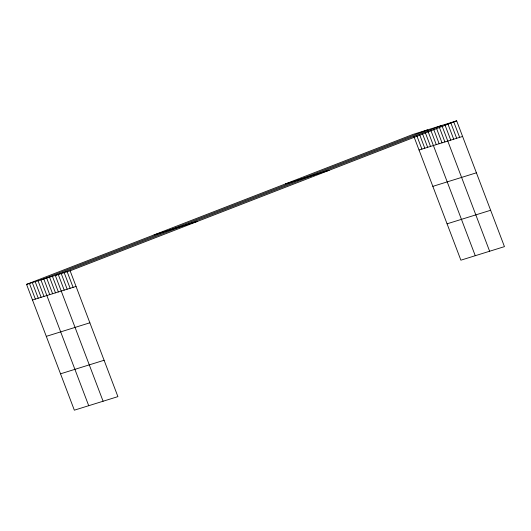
<?xml version="1.0" encoding="UTF-8"?>
<svg xmlns="http://www.w3.org/2000/svg" width="531" height="531" viewBox="0 0 531 531"><rect width="100%" height="100%" fill="white"/><g stroke="black" fill="none" stroke-linecap="round" stroke-linejoin="round"><path stroke-width="0.8" d="M26.55 284.37L70.119 270.817L117.909 396.624L74.34 410.178L26.55 284.37L413.091 134.376L456.66 120.822L504.45 246.63L460.881 260.183L413.941 136.606M441.845 125.429L55.304 275.43L103.094 401.23M70.119 270.817L456.66 120.822M285.532 183.879L329.101 170.325M419.025 150.001L462.594 136.447M154.109 234.875L197.678 221.321M32.484 299.995L76.052 286.441M432.838 186.361L476.407 172.807M46.297 336.355L89.865 322.802M447.069 223.823L490.637 210.269M60.527 373.817L104.096 360.264M453.7 121.745L459.634 137.37M450.739 122.668L456.673 138.292M447.772 123.59L453.706 139.208M444.812 124.513L450.746 140.131M442.131 126.179L489.635 251.236M439.256 127.068L444.905 141.95M436.097 127.221L442.031 142.846M433.787 129.604L439.157 143.735M430.913 130.5L436.283 144.631M475.258 255.71L427.468 129.903L40.927 279.897L88.717 405.704M425.158 132.285L430.528 146.423M422.284 133.181L427.654 147.319M419.689 134.821L424.78 148.209M416.815 135.717L421.899 149.105M67.158 271.739L73.092 287.364M64.191 272.662L70.125 288.287M61.231 273.584L67.165 289.209M58.271 274.507L64.205 290.125M52.43 276.319L58.364 291.944M49.556 277.215L55.489 292.84M46.682 278.111L52.615 293.736M43.801 279.007L49.735 294.625M38.053 280.793L43.987 296.417M35.179 281.689L41.113 297.314M32.298 282.585L38.239 298.203M29.424 283.481L35.358 299.099"/></g></svg>
